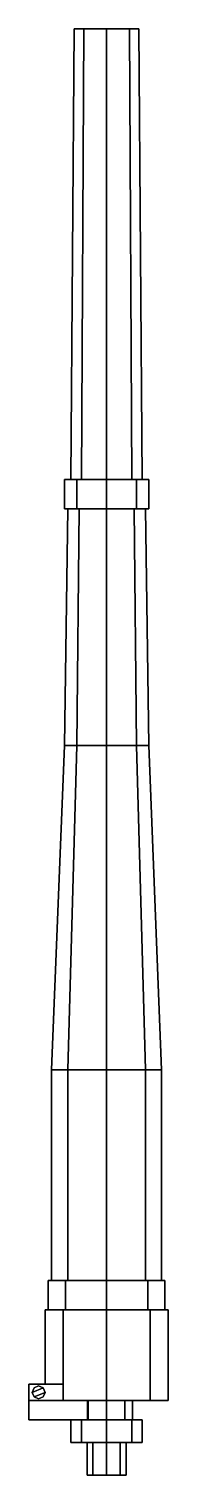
# Model space of a CAD drawing. Extents: x -0.24 to 0.19, y -1.1 to 3.36.
import ezdxf

# ---------------------------------------------------------------- set-up
doc = ezdxf.new("R2010")
doc.units = 0
doc.layers.add('GUN', color=1, linetype='CONTINUOUS')

msp = doc.modelspace()

# ---------------------------------------------------------------- linework, layer by layer
at = {"layer": 'GUN'}
for points in [[(-0.0707, 3.36, 0.0707), (-0.1, 3.36), (-0.11, 1.97), (-0.0778, 1.97, 0.0778)], [(-0.1, 3.36), (-0.0707, 3.36, -0.0707), (-0.0778, 1.97, -0.0778), (-0.11, 1.97)], [(0.1, 3.36), (-0.0707, 3.36, -0.0707), (-0.1, 3.36), (0.0707, 3.36, 0.0707)], [(0.0707, 3.36, 0.0707), (-0.1, 3.36), (-0.0707, 3.36, 0.0707), (0, 3.36, 0.1)], [(-0.0707, 3.36, -0.0707), (0, 3.36, -0.1), (0, 1.97, -0.11), (-0.0778, 1.97, -0.0778)], [(0, 3.36, 0.1), (-0.0707, 3.36, 0.0707), (-0.0778, 1.97, 0.0778), (0, 1.97, 0.11)], [(0.0707, 3.36, -0.0707), (0, 3.36, -0.1), (-0.0707, 3.36, -0.0707), (0.1, 3.36)], [(0, 3.36, -0.1), (0.0707, 3.36, -0.0707), (0.0778, 1.97, -0.0778), (0, 1.97, -0.11)], [(0.0707, 3.36, 0.0707), (0, 3.36, 0.1), (0, 1.97, 0.11), (0.0778, 1.97, 0.0778)], [(0.1, 3.36), (0.0707, 3.36, 0.0707), (0.0778, 1.97, 0.0778), (0.11, 1.97)], [(0.0707, 3.36, -0.0707), (0.1, 3.36), (0.11, 1.97), (0.0778, 1.97, -0.0778)], [(-0.0778, 1.97, 0.0778), (-0.11, 1.97), (-0.13, 1.97), (-0.0919, 1.97, 0.0919)], [(-0.0919, 1.97, 0.0919), (-0.13, 1.97), (-0.13, 1.88), (-0.0919, 1.88, 0.0919)], [(-0.11, 1.97), (-0.0778, 1.97, -0.0778), (-0.0919, 1.97, -0.0919), (-0.13, 1.97)], [(-0.13, 1.97), (-0.0919, 1.97, -0.0919), (-0.0919, 1.88, -0.0919), (-0.13, 1.88)], [(-0.0778, 1.97, -0.0778), (0, 1.97, -0.11), (0, 1.97, -0.13), (-0.0919, 1.97, -0.0919)], [(-0.0919, 1.97, -0.0919), (0, 1.97, -0.13), (0, 1.88, -0.13), (-0.0919, 1.88, -0.0919)], [(0, 1.97, 0.11), (-0.0778, 1.97, 0.0778), (-0.0919, 1.97, 0.0919), (0, 1.97, 0.13)], [(0, 1.97, 0.13), (-0.0919, 1.97, 0.0919), (-0.0919, 1.88, 0.0919), (0, 1.88, 0.13)], [(0, 1.97, -0.11), (0.0778, 1.97, -0.0778), (0.0919, 1.97, -0.0919), (0, 1.97, -0.13)], [(0, 1.97, -0.13), (0.0919, 1.97, -0.0919), (0.0919, 1.88, -0.0919), (0, 1.88, -0.13)], [(0.0778, 1.97, 0.0778), (0, 1.97, 0.11), (0, 1.97, 0.13), (0.0919, 1.97, 0.0919)], [(0.0919, 1.97, 0.0919), (0, 1.97, 0.13), (0, 1.88, 0.13), (0.0919, 1.88, 0.0919)], [(0.11, 1.97), (0.0778, 1.97, 0.0778), (0.0919, 1.97, 0.0919), (0.13, 1.97)], [(0.0778, 1.97, -0.0778), (0.11, 1.97), (0.13, 1.97), (0.0919, 1.97, -0.0919)], [(0.13, 1.97), (0.0919, 1.97, 0.0919), (0.0919, 1.88, 0.0919), (0.13, 1.88)], [(0.0919, 1.97, -0.0919), (0.13, 1.97), (0.13, 1.88), (0.0919, 1.88, -0.0919)], [(-0.0919, 1.88, 0.0919), (-0.13, 1.88), (-0.12, 1.88), (-0.0849, 1.88, 0.0849)], [(-0.0849, 1.88, 0.0849), (-0.12, 1.88), (-0.13, 1.15), (-0.0919, 1.15, 0.0919)], [(-0.13, 1.88), (-0.0919, 1.88, -0.0919), (-0.0849, 1.88, -0.0849), (-0.12, 1.88)], [(-0.12, 1.88), (-0.0849, 1.88, -0.0849), (-0.0919, 1.15, -0.0919), (-0.13, 1.15)], [(-0.0919, 1.88, -0.0919), (0, 1.88, -0.13), (0, 1.88, -0.12), (-0.0849, 1.88, -0.0849)], [(-0.0849, 1.88, -0.0849), (0, 1.88, -0.12), (0, 1.15, -0.13), (-0.0919, 1.15, -0.0919)], [(0, 1.88, 0.13), (-0.0919, 1.88, 0.0919), (-0.0849, 1.88, 0.0849), (0, 1.88, 0.12)], [(0, 1.88, 0.12), (-0.0849, 1.88, 0.0849), (-0.0919, 1.15, 0.0919), (0, 1.15, 0.13)], [(0, 1.88, -0.13), (0.0919, 1.88, -0.0919), (0.0849, 1.88, -0.0849), (0, 1.88, -0.12)], [(0, 1.88, -0.12), (0.0849, 1.88, -0.0849), (0.0919, 1.15, -0.0919), (0, 1.15, -0.13)], [(0.0919, 1.88, 0.0919), (0, 1.88, 0.13), (0, 1.88, 0.12), (0.0849, 1.88, 0.0849)], [(0.0849, 1.88, 0.0849), (0, 1.88, 0.12), (0, 1.15, 0.13), (0.0919, 1.15, 0.0919)], [(0.13, 1.88), (0.0919, 1.88, 0.0919), (0.0849, 1.88, 0.0849), (0.12, 1.88)], [(0.12, 1.88), (0.0849, 1.88, 0.0849), (0.0919, 1.15, 0.0919), (0.13, 1.15)], [(0.0919, 1.88, -0.0919), (0.13, 1.88), (0.12, 1.88), (0.0849, 1.88, -0.0849)], [(0.0849, 1.88, -0.0849), (0.12, 1.88), (0.13, 1.15), (0.0919, 1.15, -0.0919)], [(-0.0919, 1.15, 0.0919), (-0.13, 1.15), (-0.17, 0.15), (-0.1202, 0.15, 0.1202)], [(-0.13, 1.15), (-0.0919, 1.15, -0.0919), (-0.1202, 0.15, -0.1202), (-0.17, 0.15)], [(-0.0919, 1.15, -0.0919), (0, 1.15, -0.13), (0, 0.15, -0.17), (-0.1202, 0.15, -0.1202)], [(0, 1.15, 0.13), (-0.0919, 1.15, 0.0919), (-0.1202, 0.15, 0.1202), (0, 0.15, 0.17)], [(0, 1.15, -0.13), (0.0919, 1.15, -0.0919), (0.1202, 0.15, -0.1202), (0, 0.15, -0.17)], [(0.0919, 1.15, 0.0919), (0, 1.15, 0.13), (0, 0.15, 0.17), (0.1202, 0.15, 0.1202)], [(0.13, 1.15), (0.0919, 1.15, 0.0919), (0.1202, 0.15, 0.1202), (0.17, 0.15)], [(0.0919, 1.15, -0.0919), (0.13, 1.15), (0.17, 0.15), (0.1202, 0.15, -0.1202)], [(-0.1202, 0.15, 0.1202), (-0.17, 0.15), (-0.17, -0.5), (-0.1202, -0.5, 0.1202)], [(-0.17, 0.15), (-0.1202, 0.15, -0.1202), (-0.1202, -0.5, -0.1202), (-0.17, -0.5)], [(-0.1202, 0.15, -0.1202), (0, 0.15, -0.17), (0, -0.5, -0.17), (-0.1202, -0.5, -0.1202)], [(0, 0.15, 0.17), (-0.1202, 0.15, 0.1202), (-0.1202, -0.5, 0.1202), (0, -0.5, 0.17)], [(0, 0.15, -0.17), (0.1202, 0.15, -0.1202), (0.1202, -0.5, -0.1202), (0, -0.5, -0.17)], [(0.1202, 0.15, 0.1202), (0, 0.15, 0.17), (0, -0.5, 0.17), (0.1202, -0.5, 0.1202)], [(0.17, 0.15), (0.1202, 0.15, 0.1202), (0.1202, -0.5, 0.1202), (0.17, -0.5)], [(0.1202, 0.15, -0.1202), (0.17, 0.15), (0.17, -0.5), (0.1202, -0.5, -0.1202)], [(-0.1202, -0.5, 0.1202), (-0.17, -0.5), (-0.18, -0.5), (-0.1273, -0.5, 0.1273)], [(-0.1273, -0.5, 0.1273), (-0.18, -0.5), (-0.18, -0.59), (-0.1273, -0.59, 0.1273)], [(-0.17, -0.5), (-0.1202, -0.5, -0.1202), (-0.1273, -0.5, -0.1273), (-0.18, -0.5)], [(-0.18, -0.5), (-0.1273, -0.5, -0.1273), (-0.1273, -0.59, -0.1273), (-0.18, -0.59)], [(-0.1202, -0.5, -0.1202), (0, -0.5, -0.17), (0, -0.5, -0.18), (-0.1273, -0.5, -0.1273)], [(-0.1273, -0.5, -0.1273), (0, -0.5, -0.18), (0, -0.59, -0.18), (-0.1273, -0.59, -0.1273)], [(0, -0.5, 0.17), (-0.1202, -0.5, 0.1202), (-0.1273, -0.5, 0.1273), (0, -0.5, 0.18)], [(0, -0.5, 0.18), (-0.1273, -0.5, 0.1273), (-0.1273, -0.59, 0.1273), (0, -0.59, 0.18)], [(0, -0.5, -0.17), (0.1202, -0.5, -0.1202), (0.1273, -0.5, -0.1273), (0, -0.5, -0.18)], [(0, -0.5, -0.18), (0.1273, -0.5, -0.1273), (0.1273, -0.59, -0.1273), (0, -0.59, -0.18)], [(0.1202, -0.5, 0.1202), (0, -0.5, 0.17), (0, -0.5, 0.18), (0.1273, -0.5, 0.1273)], [(0.1273, -0.5, 0.1273), (0, -0.5, 0.18), (0, -0.59, 0.18), (0.1273, -0.59, 0.1273)], [(0.17, -0.5), (0.1202, -0.5, 0.1202), (0.1273, -0.5, 0.1273), (0.18, -0.5)], [(0.1202, -0.5, -0.1202), (0.17, -0.5), (0.18, -0.5), (0.1273, -0.5, -0.1273)], [(0.18, -0.5), (0.1273, -0.5, 0.1273), (0.1273, -0.59, 0.1273), (0.18, -0.59)], [(0.1273, -0.5, -0.1273), (0.18, -0.5), (0.18, -0.59), (0.1273, -0.59, -0.1273)], [(-0.1273, -0.59, 0.1273), (-0.18, -0.59), (-0.19, -0.59), (-0.1344, -0.59, 0.1344)], [(-0.1344, -0.59, 0.1344), (-0.19, -0.59), (-0.19, -0.82), (-0.1344, -0.82, 0.1344)], [(-0.18, -0.59), (-0.1273, -0.59, -0.1273), (-0.1344, -0.59, -0.1344), (-0.19, -0.59)], [(-0.19, -0.59), (-0.1344, -0.59, -0.1344), (-0.1344, -0.82, -0.1344), (-0.19, -0.82)], [(-0.1273, -0.59, -0.1273), (0, -0.59, -0.18), (0, -0.59, -0.19), (-0.1344, -0.59, -0.1344)], [(-0.1344, -0.59, -0.1344), (0, -0.59, -0.19), (0, -0.87, -0.19), (-0.1344, -0.87, -0.1344)], [(0, -0.59, 0.18), (-0.1273, -0.59, 0.1273), (-0.1344, -0.59, 0.1344), (0, -0.59, 0.19)], [(0, -0.59, 0.19), (-0.1344, -0.59, 0.1344), (-0.1344, -0.87, 0.1344), (0, -0.87, 0.19)], [(0, -0.59, -0.18), (0.1273, -0.59, -0.1273), (0.1344, -0.59, -0.1344), (0, -0.59, -0.19)], [(0, -0.59, -0.19), (0.1344, -0.59, -0.1344), (0.1344, -0.87, -0.1344), (0, -0.87, -0.19)], [(0.1273, -0.59, 0.1273), (0, -0.59, 0.18), (0, -0.59, 0.19), (0.1344, -0.59, 0.1344)], [(0.1344, -0.59, 0.1344), (0, -0.59, 0.19), (0, -0.87, 0.19), (0.1344, -0.87, 0.1344)], [(0.18, -0.59), (0.1273, -0.59, 0.1273), (0.1344, -0.59, 0.1344), (0.19, -0.59)], [(0.1273, -0.59, -0.1273), (0.18, -0.59), (0.19, -0.59), (0.1344, -0.59, -0.1344)], [(0.19, -0.59), (0.1344, -0.59, 0.1344), (0.1344, -0.87, 0.1344), (0.19, -0.87)], [(0.1344, -0.59, -0.1344), (0.19, -0.59), (0.19, -0.87), (0.1344, -0.87, -0.1344)], [(-0.24, -0.82, 0.1344), (-0.19, -0.82), (-0.24, -0.82, -0.1344)], [(-0.24, -0.82, -0.1344), (-0.24, -0.87, -0.1344), (-0.24, -0.87, 0.1344), (-0.24, -0.82, 0.1344)], [(-0.1344, -0.82, 0.1344), (-0.19, -0.82), (-0.24, -0.82, 0.1344)], [(-0.19, -0.82), (-0.1344, -0.82, -0.1344), (-0.24, -0.82, -0.1344)], [(-0.1344, -0.82, -0.1344), (-0.1344, -0.87, -0.1344), (-0.24, -0.87, -0.1344), (-0.24, -0.82, -0.1344)], [(-0.24, -0.82, 0.1344), (-0.24, -0.87, 0.1344), (-0.1344, -0.87, 0.1344), (-0.1344, -0.82, 0.1344)], [(-0.2241, -0.8309, -0.1444), (-0.21, -0.825, -0.1444), (-0.1959, -0.8309, -0.1444), (-0.23, -0.845, -0.1444)], [(-0.21, -0.825, 0.1444), (-0.2241, -0.8309, 0.1444), (-0.23, -0.845, 0.1444), (-0.1959, -0.8309, 0.1444)], [(-0.2241, -0.8309, -0.1444), (-0.23, -0.845, -0.1444), (-0.23, -0.845, -0.1344), (-0.2241, -0.8309, -0.1344)], [(-0.23, -0.845, -0.1444), (-0.1959, -0.8309, -0.1444), (-0.19, -0.845, -0.1444), (-0.2241, -0.8591, -0.1444)], [(-0.1959, -0.8309, 0.1444), (-0.23, -0.845, 0.1444), (-0.2241, -0.8591, 0.1444), (-0.19, -0.845, 0.1444)], [(-0.2241, -0.8309, 0.1344), (-0.23, -0.845, 0.1344), (-0.23, -0.845, 0.1444), (-0.2241, -0.8309, 0.1444)], [(-0.23, -0.845, -0.1444), (-0.2241, -0.8591, -0.1444), (-0.2241, -0.8591, -0.1344), (-0.23, -0.845, -0.1344)], [(-0.23, -0.845, 0.1344), (-0.2241, -0.8591, 0.1344), (-0.2241, -0.8591, 0.1444), (-0.23, -0.845, 0.1444)], [(-0.21, -0.825, -0.1444), (-0.2241, -0.8309, -0.1444), (-0.2241, -0.8309, -0.1344), (-0.21, -0.825, -0.1344)], [(-0.21, -0.825, 0.1344), (-0.2241, -0.8309, 0.1344), (-0.2241, -0.8309, 0.1444), (-0.21, -0.825, 0.1444)], [(-0.2241, -0.8591, -0.1444), (-0.19, -0.845, -0.1444), (-0.1959, -0.8591, -0.1444), (-0.21, -0.865, -0.1444)], [(-0.19, -0.845, 0.1444), (-0.2241, -0.8591, 0.1444), (-0.21, -0.865, 0.1444), (-0.1959, -0.8591, 0.1444)], [(-0.1959, -0.8309, -0.1444), (-0.21, -0.825, -0.1444), (-0.21, -0.825, -0.1344), (-0.1959, -0.8309, -0.1344)], [(-0.1959, -0.8309, 0.1344), (-0.21, -0.825, 0.1344), (-0.21, -0.825, 0.1444), (-0.1959, -0.8309, 0.1444)], [(-0.19, -0.845, -0.1444), (-0.1959, -0.8309, -0.1444), (-0.1959, -0.8309, -0.1344), (-0.19, -0.845, -0.1344)], [(-0.19, -0.845, 0.1344), (-0.1959, -0.8309, 0.1344), (-0.1959, -0.8309, 0.1444), (-0.19, -0.845, 0.1444)], [(-0.1959, -0.8591, -0.1444), (-0.19, -0.845, -0.1444), (-0.19, -0.845, -0.1344), (-0.1959, -0.8591, -0.1344)], [(-0.1959, -0.8591, 0.1344), (-0.19, -0.845, 0.1344), (-0.19, -0.845, 0.1444), (-0.1959, -0.8591, 0.1444)], [(-0.24, -0.87, -0.05), (-0.24, -0.93, -0.05), (-0.24, -0.93, 0.05), (-0.24, -0.87, 0.05)], [(-0.1344, -0.87, -0.1344), (-0.1693, -0.87, -0.05), (-0.24, -0.87, -0.05), (-0.24, -0.87, -0.1344)], [(-0.0593, -0.87, -0.05), (-0.0593, -0.93, -0.05), (-0.24, -0.93, -0.05), (-0.24, -0.87, -0.05)], [(-0.24, -0.87, 0.1344), (-0.24, -0.87, 0.05), (-0.1693, -0.87, 0.05), (-0.1344, -0.87, 0.1344)], [(-0.24, -0.87, 0.05), (-0.24, -0.93, 0.05), (-0.0593, -0.93, 0.05), (-0.0593, -0.87, 0.05)], [(-0.2241, -0.8591, -0.1444), (-0.21, -0.865, -0.1444), (-0.21, -0.865, -0.1344), (-0.2241, -0.8591, -0.1344)], [(-0.2241, -0.8591, 0.1344), (-0.21, -0.865, 0.1344), (-0.21, -0.865, 0.1444), (-0.2241, -0.8591, 0.1444)], [(-0.21, -0.865, -0.1444), (-0.1959, -0.8591, -0.1444), (-0.1959, -0.8591, -0.1344), (-0.21, -0.865, -0.1344)], [(-0.21, -0.865, 0.1344), (-0.1959, -0.8591, 0.1344), (-0.1959, -0.8591, 0.1444), (-0.21, -0.865, 0.1444)], [(-0.1693, -0.87, -0.05), (-0.1344, -0.87, -0.1344), (-0.0566, -0.87, -0.0566), (-0.0593, -0.87, -0.05)], [(-0.1344, -0.87, 0.1344), (-0.1693, -0.87, 0.05), (-0.0593, -0.87, 0.05), (-0.0566, -0.87, 0.0566)], [(-0.1344, -0.87, -0.1344), (0, -0.87, -0.19), (0, -0.87, -0.08), (-0.0566, -0.87, -0.0566)], [(0, -0.87, 0.19), (-0.1344, -0.87, 0.1344), (-0.0566, -0.87, 0.0566), (0, -0.87, 0.08)], [(-0.0593, -0.87, -0.05), (-0.0566, -0.87, -0.0566), (-0.0566, -0.93, -0.0566), (-0.0593, -0.93, -0.05)], [(-0.0566, -0.87, 0.0566), (-0.0593, -0.87, 0.05), (-0.0593, -0.93, 0.05), (-0.0566, -0.93, 0.0566)], [(-0.0566, -0.87, -0.0566), (0, -0.87, -0.08), (0, -0.93, -0.08), (-0.0566, -0.93, -0.0566)], [(0, -0.87, 0.08), (-0.0566, -0.87, 0.0566), (-0.0566, -0.93, 0.0566), (0, -0.93, 0.08)], [(0, -0.87, -0.19), (0.1344, -0.87, -0.1344), (0.0566, -0.87, -0.0566), (0, -0.87, -0.08)], [(0, -0.87, -0.08), (0.0566, -0.87, -0.0566), (0.0566, -0.93, -0.0566), (0, -0.93, -0.08)], [(0.1344, -0.87, 0.1344), (0, -0.87, 0.19), (0, -0.87, 0.08), (0.0566, -0.87, 0.0566)], [(0.0566, -0.87, 0.0566), (0, -0.87, 0.08), (0, -0.93, 0.08), (0.0566, -0.93, 0.0566)], [(0.19, -0.87), (0.1344, -0.87, 0.1344), (0.0566, -0.87, 0.0566), (0.08, -0.87)], [(0.08, -0.87), (0.0566, -0.87, 0.0566), (0.0566, -0.93, 0.0566), (0.08, -0.93)], [(0.1344, -0.87, -0.1344), (0.19, -0.87), (0.08, -0.87), (0.0566, -0.87, -0.0566)], [(0.0566, -0.87, -0.0566), (0.08, -0.87), (0.08, -0.93), (0.0566, -0.93, -0.0566)], [(-0.24, -0.93, 0.05), (-0.24, -0.93, -0.05), (-0.11, -0.93), (-0.0893, -0.93, 0.05)], [(-0.11, -0.93), (-0.24, -0.93, -0.05), (-0.0593, -0.93, -0.05), (-0.11, -0.93)], [(-0.0566, -0.93, 0.0566), (-0.08, -0.93), (-0.11, -0.93), (-0.0778, -0.93, 0.0778)], [(-0.0778, -0.93, 0.0778), (-0.11, -0.93), (-0.11, -1), (-0.0778, -1, 0.0778)], [(-0.08, -0.93), (-0.0566, -0.93, -0.0566), (-0.0778, -0.93, -0.0778), (-0.11, -0.93)], [(-0.11, -0.93), (-0.0778, -0.93, -0.0778), (-0.0778, -1, -0.0778), (-0.11, -1)], [(-0.0566, -0.93, -0.0566), (0, -0.93, -0.08), (0, -0.93, -0.11), (-0.0778, -0.93, -0.0778)], [(-0.0778, -0.93, -0.0778), (0, -0.93, -0.11), (0, -1, -0.11), (-0.0778, -1, -0.0778)], [(0, -0.93, 0.08), (-0.0566, -0.93, 0.0566), (-0.0778, -0.93, 0.0778), (0, -0.93, 0.11)], [(0, -0.93, 0.11), (-0.0778, -0.93, 0.0778), (-0.0778, -1, 0.0778), (0, -1, 0.11)], [(0, -0.93, -0.08), (0.0566, -0.93, -0.0566), (0.0778, -0.93, -0.0778), (0, -0.93, -0.11)], [(0, -0.93, -0.11), (0.0778, -0.93, -0.0778), (0.0778, -1, -0.0778), (0, -1, -0.11)], [(0.0566, -0.93, 0.0566), (0, -0.93, 0.08), (0, -0.93, 0.11), (0.0778, -0.93, 0.0778)], [(0.0778, -0.93, 0.0778), (0, -0.93, 0.11), (0, -1, 0.11), (0.0778, -1, 0.0778)], [(0.08, -0.93), (0.0566, -0.93, 0.0566), (0.0778, -0.93, 0.0778), (0.11, -0.93)], [(0.0566, -0.93, -0.0566), (0.08, -0.93), (0.11, -0.93), (0.0778, -0.93, -0.0778)], [(0.11, -0.93), (0.0778, -0.93, 0.0778), (0.0778, -1, 0.0778), (0.11, -1)], [(0.0778, -0.93, -0.0778), (0.11, -0.93), (0.11, -1), (0.0778, -1, -0.0778)], [(-0.0778, -1, 0.0778), (-0.11, -1), (-0.06, -1), (-0.0424, -1, 0.0424)], [(-0.11, -1), (-0.0778, -1, -0.0778), (-0.0424, -1, -0.0424), (-0.06, -1)], [(-0.0778, -1, -0.0778), (0, -1, -0.11), (0, -1, -0.06), (-0.0424, -1, -0.0424)], [(0, -1, 0.11), (-0.0778, -1, 0.0778), (-0.0424, -1, 0.0424), (0, -1, 0.06)], [(-0.0424, -1, 0.0424), (-0.06, -1), (-0.06, -1.1), (-0.0424, -1.1, 0.0424)], [(-0.06, -1), (-0.0424, -1, -0.0424), (-0.0424, -1.1, -0.0424), (-0.06, -1.1)], [(-0.0424, -1, -0.0424), (0, -1, -0.06), (0, -1.1, -0.06), (-0.0424, -1.1, -0.0424)], [(0, -1, 0.06), (-0.0424, -1, 0.0424), (-0.0424, -1.1, 0.0424), (0, -1.1, 0.06)], [(0, -1, -0.11), (0.0778, -1, -0.0778), (0.0424, -1, -0.0424), (0, -1, -0.06)], [(0, -1, -0.06), (0.0424, -1, -0.0424), (0.0424, -1.1, -0.0424), (0, -1.1, -0.06)], [(0.0778, -1, 0.0778), (0, -1, 0.11), (0, -1, 0.06), (0.0424, -1, 0.0424)], [(0.0424, -1, 0.0424), (0, -1, 0.06), (0, -1.1, 0.06), (0.0424, -1.1, 0.0424)], [(0.11, -1), (0.0778, -1, 0.0778), (0.0424, -1, 0.0424), (0.06, -1)], [(0.06, -1), (0.0424, -1, 0.0424), (0.0424, -1.1, 0.0424), (0.06, -1.1)], [(0.0778, -1, -0.0778), (0.11, -1), (0.06, -1), (0.0424, -1, -0.0424)], [(0.0424, -1, -0.0424), (0.06, -1), (0.06, -1.1), (0.0424, -1.1, -0.0424)], [(-0.06, -1.1), (0.0424, -1.1, 0.0424), (0, -1.1, 0.06), (-0.0424, -1.1, 0.0424)], [(-0.0424, -1.1, -0.0424), (0.06, -1.1), (0.0424, -1.1, 0.0424), (-0.06, -1.1)], [(0, -1.1, -0.06), (0.0424, -1.1, -0.0424), (0.06, -1.1), (-0.0424, -1.1, -0.0424)]]:
    msp.add_3dface(points, dxfattribs=at)

doc.saveas('drawing.dxf')
